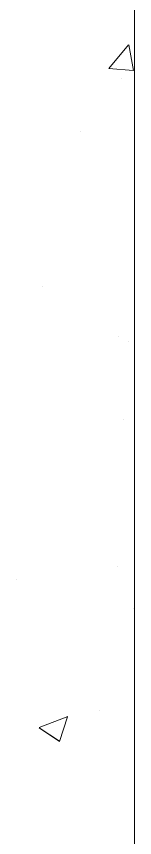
# Model space of a CAD drawing. Header units: millimetres. Extents: x 470010 to 1231400, y -134005 to 421770.
# Drawn here: x 672900 to 672974, y -28324 to -27811 of the extents above; entities that cross this region are included whole.
import ezdxf
from ezdxf.enums import TextEntityAlignment as Align

# ---------------------------------------------------------------- set-up
doc = ezdxf.new("R2010")
doc.units = ezdxf.units.MM
doc.layers.get('Defpoints').update_dxf_attribs({"color": 140})
doc.layers.add('АР_Стены ПЕНОблок', color=52, linetype='Continuous', lineweight=20)
doc.layers.add('АР_Штриховка', color=8, linetype='Continuous', lineweight=0)
doc.styles.add('style1', font='ARIALN.TTF')

# ---------------------------------------------------------------- blocks, each defined once
blk = doc.blocks.new('A$C9108343f')
at = {"layer": 'АР_Стены ПЕНОблок', "color": 18, "linetype": 'Continuous', "lineweight": 20, "true_color": 0x000000}
blk.add_line((7254.96, 21355), (7254.96, 97555), dxfattribs=at)
at = {"layer": 'АР_Штриховка', "color": 18, "linetype": 'Continuous', "lineweight": 0, "true_color": 0x000000}
for p, q in [((7238.8, 72522.35), (7251.05, 72536.94)), ((7254.23, 72521.06), (7251.3, 72536.98)), ((7238.8, 72522.34), (7253.99, 72521.01)), ((7246.94, 72516.08), (7246.94, 72516.08)), ((7220.97, 72482.68), (7220.97, 72482.68)), ((7197.47, 72386.29), (7197.47, 72386.29)), ((7244.81, 72355.13), (7244.81, 72355.13)), ((7251.03, 72352.17), (7251.03, 72352.17)), ((7247.74, 72303.44), (7247.74, 72303.44)), ((7244.51, 72211.63), (7244.51, 72211.63)), ((7180.92, 72203.26), (7180.92, 72203.26)), ((7254.55, 72185.04), (7254.55, 72185.04)), ((7233.07, 72121.65), (7233.07, 72121.65)), ((7195.29, 72110.99), (7213.07, 72117.82)), ((7207.87, 72102.31), (7213.02, 72117.66)), ((7195.22, 72110.84), (7207.85, 72102.32))]:
    blk.add_line(p, q, dxfattribs=at)
at = {"layer": 'Defpoints', "color": 18, "true_color": 0x000000, "style": 'style1'}
for p in [(143949.34, 316089.12), (143974.98, 281639.5), (143890.4, 273244.71), (143839.99, 264276.81), (143967.75, 254892.38), (12251.96, 104178.14), (12382.58, 96023.14)]:
    blk.add_attdef('АР-ПОМЕЩЕНИЕ:НАИМЕНОВАНИЕ', text='', height=100, dxfattribs=at).set_placement(p, align=Align.MIDDLE)
at = {"layer": 'Defpoints', "color": 18, "true_color": 0x000000, "style": 'style1', "flags": 8}
for p in [(143951.3, 279099.09), (143848.34, 269251.11), (143875.33, 260094.25), (144049.74, 250824.7), (163419.28, 238153.36), (155897.46, 237965.97), (183037.2, 237965.97), (143342.94, 237876.19)]:
    blk.add_attdef('АР-ПОМЕЩЕНИЕ:НАИМЕНОВАНИЕ', text='', height=100, dxfattribs=at).set_placement(p, align=Align.MIDDLE)

msp = doc.modelspace()

# ---------------------------------------------------------------- linework, layer by layer
at = {"layer": 'АР_Стены ПЕНОблок', "color": 18, "linetype": 'Continuous', "lineweight": 20, "true_color": 0x000000}
msp.add_line((672973.57, -79011.242), (672973.57, -2811.242), dxfattribs=at)
at = {"layer": 'АР_Штриховка', "color": 18, "linetype": 'Continuous', "lineweight": 0, "true_color": 0x000000}
for p, q in [((672957.417, -27843.896), (672969.662, -27829.303)), ((672972.846, -27845.183), (672969.909, -27829.262)), ((672957.416, -27843.901), (672972.598, -27845.229)), ((672913.901, -28255.253), (672931.686, -28248.426)), ((672926.482, -28263.931), (672931.632, -28248.582)), ((672913.833, -28255.404), (672926.467, -28263.926))]:
    msp.add_line(p, q, dxfattribs=at)

# ---------------------------------------------------------------- block references
msp.add_blockref('A$C9108343f', (665718.612, -100366.242))

doc.saveas('drawing.dxf')
